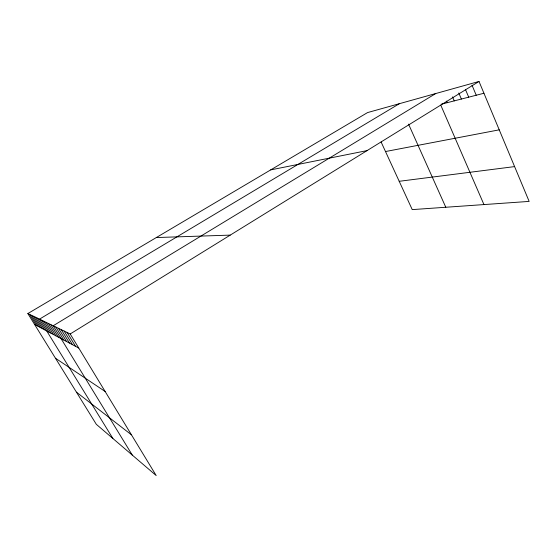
<?xml version="1.0" encoding="UTF-8"?>
<svg xmlns="http://www.w3.org/2000/svg" width="557" height="557" viewBox="0 0 557 557"><rect width="100%" height="100%" fill="white"/><g stroke="black" fill="none" stroke-linecap="round" stroke-linejoin="round"><path stroke-width="0.84" d="M479.013 81.454L367.564 112.577L27.85 313.556L70.203 333.963L479.013 81.454L529.15 201.404L412.236 209.613L381.12 142.014M435.734 93.541L53.187 325.761L132.308 455.111M399.383 103.693L39.463 319.154L112.883 438.484M441.214 104.236L483.942 93.249M270.695 169.885L367.056 150.606M385.5 151.539L499.239 129.837M399.202 181.303L514.605 166.599M156.315 237.554L230.229 235.117M34.583 324.446L78.753 348.034M55.47 358.235L105.141 391.487M76.455 392.177L131.452 434.822M27.85 313.556L96.319 424.316L156.183 475.546L70.203 333.963M37.396 318.158L44.546 329.765M35.383 317.184L42.443 328.644M33.427 316.244L40.403 327.558M31.519 315.325L38.412 326.493M29.66 314.427L36.47 325.455M46.029 322.315L53.549 334.576M43.78 321.229L51.202 333.323M41.587 320.178L48.925 332.104M50.729 324.578L58.457 337.194M48.341 323.429L55.965 335.871M64.152 331.046L72.452 344.672M61.277 329.66L69.451 343.07M58.492 328.324L66.548 341.518M55.797 327.022L63.742 340.021M67.125 332.48L75.55 346.329M408.546 124.134L445.795 207.26M440.796 105.203L483.956 204.579M446.582 101.102L447.264 102.683M452.521 96.897L454.233 100.887M458.801 93.012L461.377 99.049M465.464 89.517L468.709 97.169M471.988 85.151L476.228 95.233"/></g></svg>
